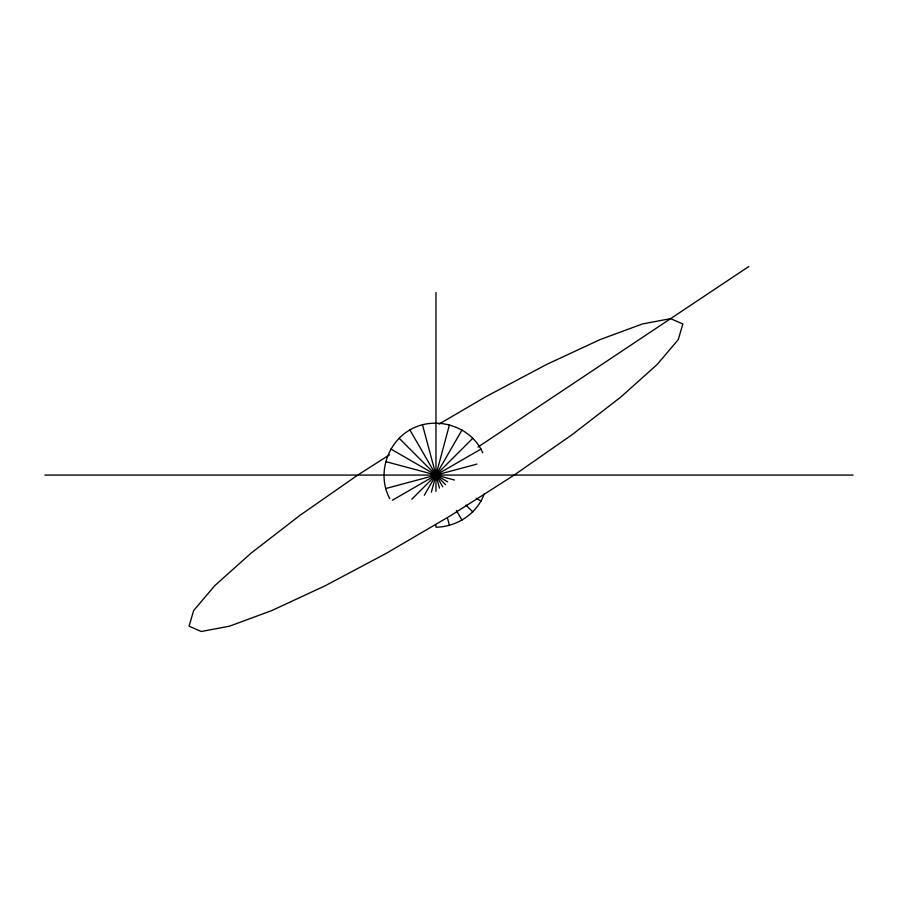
<?xml version="1.0" encoding="UTF-8"?>
<svg xmlns="http://www.w3.org/2000/svg" width="898" height="898" viewBox="0 0 898 898"><rect width="100%" height="100%" fill="white"/><g stroke="black" fill="none" stroke-linecap="round" stroke-linejoin="round"><path stroke-width="1.35" d="M482.686 452.772C471.124 425.742 434.958 415.067 409.892 429.918C386.69 443.208 376.857 474.963 389.766 498.626M431.388 492.16L449.46 424.709M435.968 525.431L435.968 527.216C456.824 526.89 477.433 513.656 484.246 493.597M424.327 495.225L462.032 429.918M411.8 499.232L472.831 438.202M477.938 447.092L748.82 266.504M389.451 454.826L357.752 475.076L299.685 515.553L250.912 553.28L214.745 585.676L193.654 610.539L189.074 626.164L201.32 631.496L229.562 626.164L271.87 610.539L325.357 585.676L386.376 553.28L450.785 515.553L514.172 475.076L572.239 434.587L621.023 396.86L657.179 364.465L678.271 339.601L682.85 323.976L670.604 318.644L642.362 323.976L600.066 339.601L546.579 364.465L485.549 396.86L439.032 424.103M392.347 500.253L481.126 449M385.601 488.568L476.917 464.098M44.9 475.076L853.1 475.076M385.601 461.572L454.399 480.015M390.81 449L447.653 481.822M476.198 498.3L481.126 501.14M399.094 438.202L445.509 484.617M465.939 505.046L472.831 511.939M409.892 429.918L442.714 486.761M456.476 510.592L462.032 520.223M422.464 424.709L439.459 488.108M447.653 518.685L449.46 525.431M435.968 292.58L435.968 491.363"/></g></svg>
